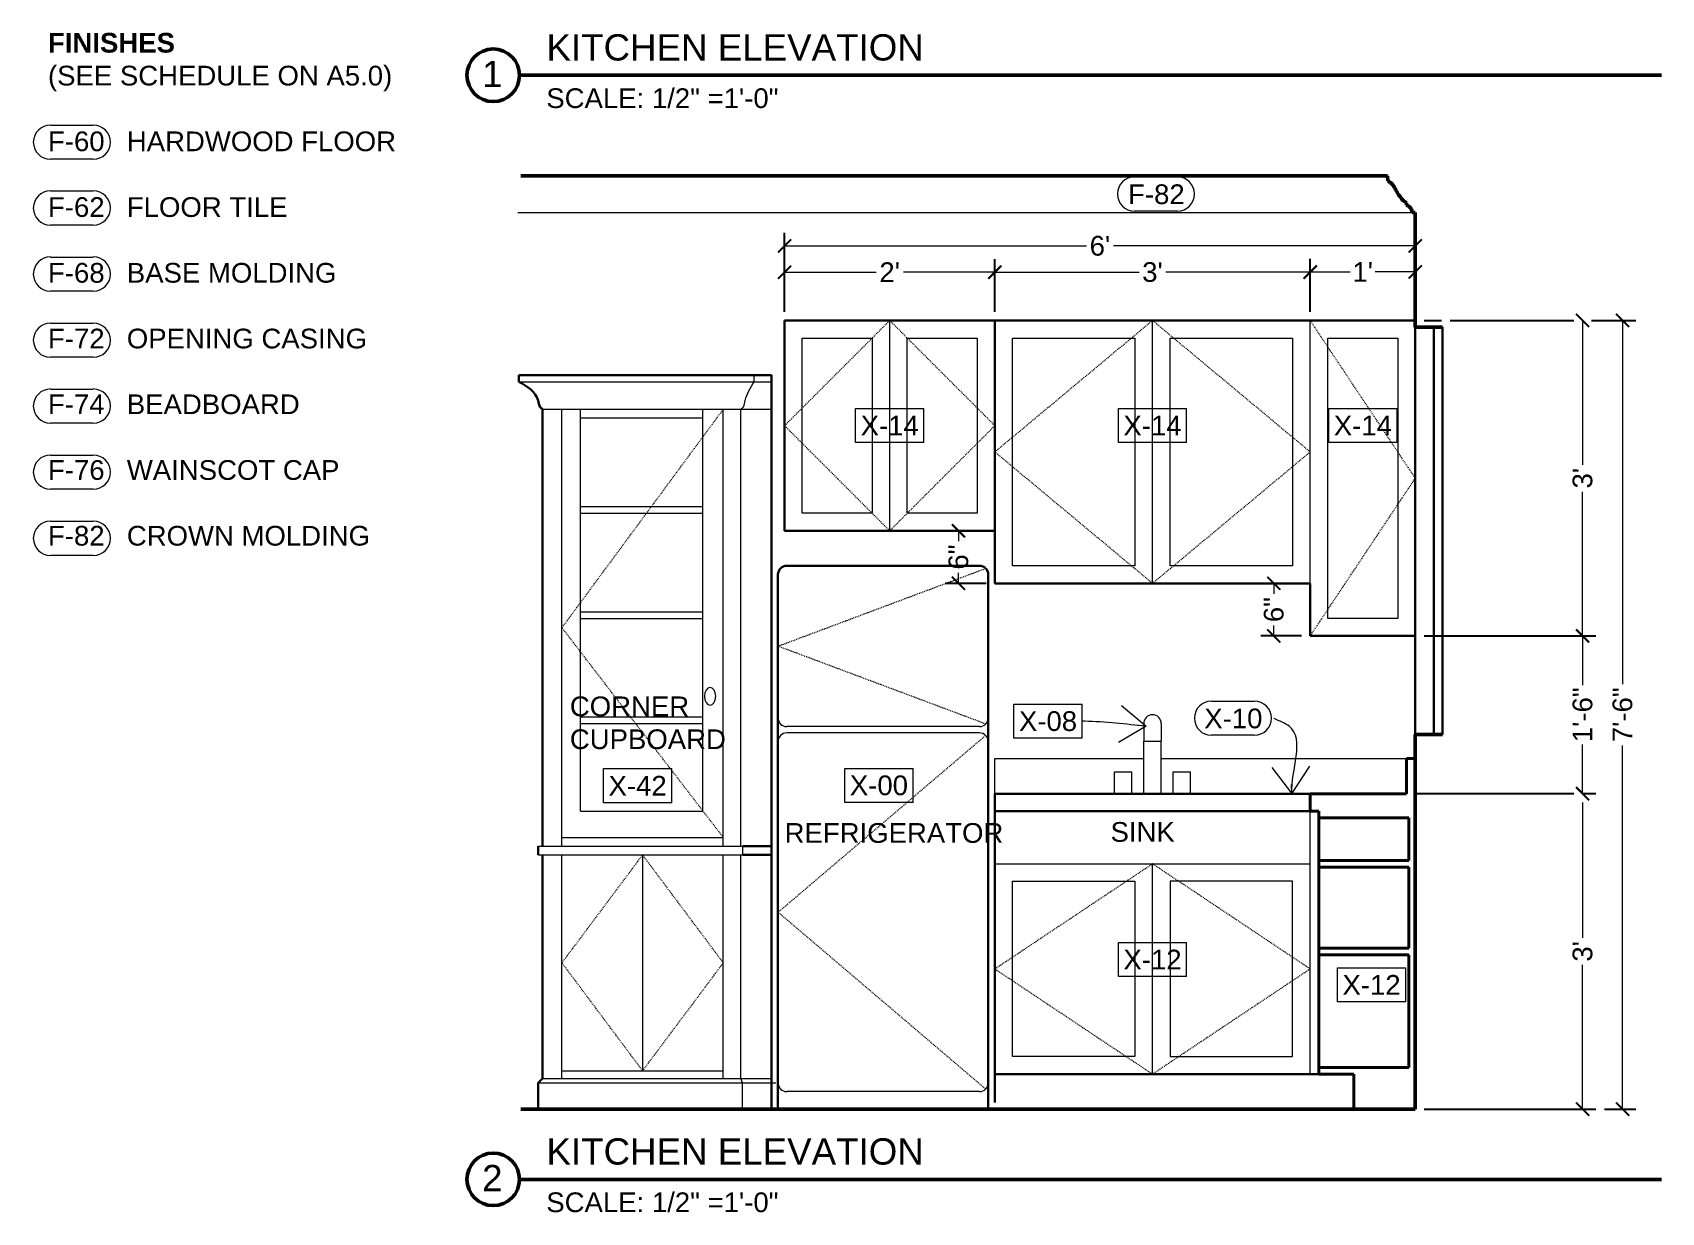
# Model space of a CAD drawing. Header units: inches. Extents: x -54 to 15382, y 469 to 41738.
# Drawn here: x 2470.4 to 2656.4, y 3610.7 to 3745.4 of the extents above; entities that cross this region are included whole.
import ezdxf

# ---------------------------------------------------------------- set-up
doc = ezdxf.new("R2010")
doc.units = ezdxf.units.IN
doc.header["$MEASUREMENT"] = 0
doc.linetypes.add('DASHED2', pattern=[0.375, 0.25, -0.125])
doc.layers.get('0').update_dxf_attribs({"lineweight": 9})
for name, color, linetype, lineweight in [('1', 7, 'Continuous', 9), ('2', 7, 'Continuous', 18), ('3', 7, 'Continuous', 30), ('4', 7, 'Continuous', 40), ('5', 7, 'Continuous', 50), ('A-DIMSx', 7, 'Continuous', 9), ('A-SYMB', 7, 'Continuous', 18), ('A-TEXTx', 7, 'Continuous', 18), ('TB-11x17', 7, 'Continuous', 50)]:
    doc.layers.add(name, color=color, linetype=linetype, lineweight=lineweight)
doc.styles.get("Standard").update_dxf_attribs({"font": 'arial.ttf'})
doc.dimstyles.get("Standard").update_dxf_attribs({"dimtxt": 3, "dimasz": 2, "dimexe": 0.03125, "dimexo": 0.0625, "dimgap": 0.03125, "dimtad": 0, "dimtoh": 1, "dimdec": 4, "dimlfac": 0.99985, "dimzin": 0, "dimdsep": 46, "dimlunit": 4, "dimtxsty": 'Standard', "dimblk": 'ARCHTICK', "dimblk1": 'ARCHTICK', "dimblk2": 'ARCHTICK', "dimcen": 0.09, "dimclrt": 256, "dimadec": 0, "dimazin": 0, "dimtfac": 1, "dimtdec": 4, "dimtofl": 0, "dimtmove": 0, "dimatfit": 3, "dimfxl": 1, "dimtolj": 1, "dimtzin": 0, "dimarcsym": 0})

# ---------------------------------------------------------------- blocks, each defined once
blk = doc.blocks.new('REF elev 24 wide')
at = {"layer": '2'}
for p, q in [((1843.17, 164.78), (1821.17, 164.78)), ((1843.17, 164.06), (1821.17, 164.06)), ((1843.17, 123.12), (1821.17, 123.12))]:
    blk.add_line(p, q, dxfattribs=at)
for centre, start, end in [((1821.17, 165.78), 180, 270), ((1843.17, 165.78), 270, 0), ((1821.17, 163.06), 90, 180), ((1843.17, 163.06), 0, 90), ((1821.17, 124.12), 180, 270), ((1843.17, 124.12), 270, 0)]:
    blk.add_arc(centre, 1, start, end, dxfattribs=at)
at = {"layer": '3'}
for p, q in [((1843.17, 183.13), (1821.17, 183.13)), ((1820.17, 165.78), (1820.17, 182.13)), ((1844.17, 165.78), (1844.17, 182.13)), ((1820.17, 165.78), (1820.17, 163.06)), ((1844.17, 165.78), (1844.17, 163.06)), ((1820.17, 124.12), (1820.17, 163.06)), ((1844.17, 124.12), (1844.17, 163.06)), ((1820.17, 124.12), (1820.17, 121.12)), ((1844.17, 124.12), (1844.17, 121.12))]:
    blk.add_line(p, q, dxfattribs=at)
for centre, start, end in [((1821.17, 182.13), 90, 180), ((1843.17, 182.13), 0, 90)]:
    blk.add_arc(centre, 1, start, end, dxfattribs=at)
blk = doc.blocks.new('_ArchTick')
at = {"color": 0, "linetype": 'ByBlock', "lineweight": 0, "const_width": 0.15}
blk.add_lwpolyline([(-0.5, -0.5), (0.5, 0.5)], dxfattribs=at)
blk = doc.blocks.new('*D327')
at = {"layer": 'A-DIMSx', "color": 0, "lineweight": -2, "ltscale": 0.1}
for p, q in [((2579.26, 3688.52), (2574.61, 3688.52)), ((2579.26, 3682.52), (2574.61, 3682.52))]:
    blk.add_line(p, q, dxfattribs=at)
at = {"layer": 'A-DIMSx', "color": 0, "lineweight": 5, "ltscale": 0.1}
for p, q in [((2576.11, 3688.52), (2576.11, 3687.32)), ((2576.11, 3682.52), (2576.11, 3683.72))]:
    blk.add_line(p, q, dxfattribs=at)
at = {"layer": 'A-DIMSx', "color": 0, "lineweight": 5, "xscale": 1.5, "yscale": 1.5, "zscale": 1.5}
for p, rotation in [((2576.11, 3688.52), 90), ((2576.11, 3682.52), 270)]:
    blk.add_blockref('_ArchTick', p, dxfattribs=dict(at, rotation=rotation))
at = {"layer": 'A-DIMSx', "ltscale": 0.25, "insert": (2576.11, 3685.52), "char_height": 2.25, "attachment_point": 5, "rotation": 90}
blk.add_mtext('\\A1;6"', dxfattribs=at)
blk = doc.blocks.new('*D328')
at = {"layer": 'A-DIMSx', "color": 0, "lineweight": -2, "ltscale": 0.1}
for p, q in [((2556.26, 3713.52), (2556.26, 3719.53)), ((2580.26, 3713.52), (2580.26, 3719.53))]:
    blk.add_line(p, q, dxfattribs=at)
at = {"layer": 'A-DIMSx', "color": 0, "lineweight": 5, "ltscale": 0.1}
for p, q in [((2556.26, 3718.03), (2566.71, 3718.03)), ((2580.26, 3718.03), (2569.82, 3718.03))]:
    blk.add_line(p, q, dxfattribs=at)
at = {"layer": 'A-DIMSx', "color": 0, "lineweight": 5, "xscale": 1.5, "yscale": 1.5, "zscale": 1.5, "rotation": 180}
blk.add_blockref('_ArchTick', (2556.26, 3718.03), dxfattribs=at)
at = {"layer": 'A-DIMSx', "color": 0, "lineweight": 5, "xscale": 1.5, "yscale": 1.5, "zscale": 1.5}
blk.add_blockref('_ArchTick', (2580.26, 3718.03), dxfattribs=at)
at = {"layer": 'A-DIMSx', "ltscale": 0.25, "insert": (2568.26, 3718.03), "char_height": 2.25, "attachment_point": 5}
blk.add_mtext("\\A1;2'", dxfattribs=at)
blk = doc.blocks.new('*D329')
at = {"layer": 'A-DIMSx', "color": 0, "lineweight": -2, "ltscale": 0.1}
for p, q in [((2580.26, 3713.58), (2580.26, 3719.53)), ((2616.26, 3713.52), (2616.26, 3719.53))]:
    blk.add_line(p, q, dxfattribs=at)
at = {"layer": 'A-DIMSx', "color": 0, "lineweight": 5, "ltscale": 0.1}
for p, q in [((2580.26, 3718.03), (2596.73, 3718.03)), ((2616.26, 3718.03), (2599.8, 3718.03))]:
    blk.add_line(p, q, dxfattribs=at)
at = {"layer": 'A-DIMSx', "color": 0, "lineweight": 5, "xscale": 1.5, "yscale": 1.5, "zscale": 1.5, "rotation": 180}
blk.add_blockref('_ArchTick', (2580.26, 3718.03), dxfattribs=at)
at = {"layer": 'A-DIMSx', "color": 0, "lineweight": 5, "xscale": 1.5, "yscale": 1.5, "zscale": 1.5}
blk.add_blockref('_ArchTick', (2616.26, 3718.03), dxfattribs=at)
at = {"layer": 'A-DIMSx', "ltscale": 0.25, "insert": (2598.26, 3718.03), "char_height": 2.25, "attachment_point": 5}
blk.add_mtext("\\A1;3'", dxfattribs=at)
blk = doc.blocks.new('*D330')
at = {"layer": 'A-DIMSx', "color": 0, "lineweight": -2, "ltscale": 0.1}
for p, q in [((2616.26, 3713.58), (2616.26, 3719.56)), ((2628.26, 3713.52), (2628.26, 3719.56))]:
    blk.add_line(p, q, dxfattribs=at)
at = {"layer": 'A-DIMSx', "color": 0, "lineweight": 5, "ltscale": 0.1}
for p, q in [((2616.26, 3718.06), (2620.83, 3718.06)), ((2628.26, 3718.06), (2623.69, 3718.06))]:
    blk.add_line(p, q, dxfattribs=at)
at = {"layer": 'A-DIMSx', "color": 0, "lineweight": 5, "xscale": 1.5, "yscale": 1.5, "zscale": 1.5, "rotation": 180}
blk.add_blockref('_ArchTick', (2616.26, 3718.06), dxfattribs=at)
at = {"layer": 'A-DIMSx', "color": 0, "lineweight": 5, "xscale": 1.5, "yscale": 1.5, "zscale": 1.5}
blk.add_blockref('_ArchTick', (2628.26, 3718.06), dxfattribs=at)
at = {"layer": 'A-DIMSx', "ltscale": 0.25, "insert": (2622.26, 3718.06), "char_height": 2.25, "attachment_point": 5}
blk.add_mtext("\\A1;1'", dxfattribs=at)
blk = doc.blocks.new('*D331')
at = {"layer": 'A-DIMSx', "color": 0, "lineweight": -2, "ltscale": 0.1}
for p, q in [((2628.26, 3658.52), (2646.36, 3658.52)), ((2648.36, 3658.52), (2648.86, 3658.52)), ((2629.26, 3622.52), (2648.86, 3622.52))]:
    blk.add_line(p, q, dxfattribs=at)
at = {"layer": 'A-DIMSx', "color": 0, "lineweight": 5, "ltscale": 0.1}
for p, q in [((2647.36, 3657.52), (2647.36, 3642.05)), ((2647.36, 3622.52), (2647.36, 3638.98))]:
    blk.add_line(p, q, dxfattribs=at)
at = {"layer": 'A-DIMSx', "color": 0, "lineweight": 5, "xscale": 1.5, "yscale": 1.5, "zscale": 1.5}
for p, rotation in [((2647.36, 3658.52), 90), ((2647.36, 3622.52), 270)]:
    blk.add_blockref('_ArchTick', p, dxfattribs=dict(at, rotation=rotation))
at = {"layer": 'A-DIMSx', "ltscale": 0.25, "insert": (2647.36, 3640.52), "char_height": 2.25, "attachment_point": 5, "rotation": 90}
blk.add_mtext("\\A1;3'", dxfattribs=at)
blk = doc.blocks.new('*D332')
at = {"layer": 'A-DIMSx', "color": 0, "lineweight": -2, "ltscale": 0.1}
for p, q in [((2629.26, 3676.52), (2648.86, 3676.52)), ((2647.36, 3658.52), (2648.86, 3658.52))]:
    blk.add_line(p, q, dxfattribs=at)
at = {"layer": 'A-DIMSx', "color": 0, "lineweight": 5, "ltscale": 0.1}
for p, q in [((2647.36, 3676.52), (2647.36, 3670.91)), ((2647.36, 3658.52), (2647.36, 3664.12))]:
    blk.add_line(p, q, dxfattribs=at)
at = {"layer": 'A-DIMSx', "color": 0, "lineweight": 5, "xscale": 1.5, "yscale": 1.5, "zscale": 1.5}
for p, rotation in [((2647.36, 3676.52), 90), ((2647.36, 3658.52), 270)]:
    blk.add_blockref('_ArchTick', p, dxfattribs=dict(at, rotation=rotation))
at = {"layer": 'A-DIMSx', "ltscale": 0.25, "insert": (2647.36, 3667.52), "char_height": 2.25, "attachment_point": 5, "rotation": 90}
blk.add_mtext('\\A1;1\'-6"', dxfattribs=at)
blk = doc.blocks.new('*D333')
at = {"layer": 'A-DIMSx', "color": 0, "lineweight": -2, "ltscale": 0.1}
blk.add_line((2629.26, 3712.52), (2631.26, 3712.52), dxfattribs=at)
at = {"layer": 'A-DIMSx', "color": 0, "lineweight": 5, "ltscale": 0.1}
for p, q in [((2647.36, 3712.52), (2647.36, 3696.05)), ((2647.36, 3676.52), (2647.36, 3692.98))]:
    blk.add_line(p, q, dxfattribs=at)
at = {"layer": 'A-DIMSx', "color": 0, "lineweight": 5, "xscale": 1.5, "yscale": 1.5, "zscale": 1.5}
for p, rotation in [((2647.36, 3712.52), 90), ((2647.36, 3676.52), 270)]:
    blk.add_blockref('_ArchTick', p, dxfattribs=dict(at, rotation=rotation))
at = {"layer": 'A-DIMSx', "ltscale": 0.25, "insert": (2647.36, 3694.52), "char_height": 2.25, "attachment_point": 5, "rotation": 90}
blk.add_mtext("\\A1;3'", dxfattribs=at)
blk = doc.blocks.new('*D334')
at = {"layer": 'A-DIMSx', "color": 0, "lineweight": -2, "ltscale": 0.1}
for p, q in [((2632.26, 3712.52), (2646.36, 3712.52)), ((2648.36, 3712.52), (2653.42, 3712.52)), ((2649.86, 3622.52), (2653.42, 3622.52))]:
    blk.add_line(p, q, dxfattribs=at)
at = {"layer": 'A-DIMSx', "color": 0, "lineweight": 5, "ltscale": 0.1}
for p, q in [((2651.92, 3712.52), (2651.92, 3671)), ((2651.92, 3622.52), (2651.92, 3664.03))]:
    blk.add_line(p, q, dxfattribs=at)
at = {"layer": 'A-DIMSx', "color": 0, "lineweight": 5, "xscale": 1.5, "yscale": 1.5, "zscale": 1.5}
for p, rotation in [((2651.92, 3712.52), 90), ((2651.92, 3622.52), 270)]:
    blk.add_blockref('_ArchTick', p, dxfattribs=dict(at, rotation=rotation))
at = {"layer": 'A-DIMSx', "ltscale": 0.25, "insert": (2651.92, 3667.52), "char_height": 2.25, "attachment_point": 5, "rotation": 90}
blk.add_mtext('\\A1;7\'-6"', dxfattribs=at)
blk = doc.blocks.new('*D335')
at = {"layer": 'A-DIMSx', "color": 0, "lineweight": -2, "ltscale": 0.1}
for p, q in [((2556.26, 3713.52), (2556.26, 3722.53)), ((2628.26, 3713.52), (2628.26, 3722.53))]:
    blk.add_line(p, q, dxfattribs=at)
at = {"layer": 'A-DIMSx', "color": 0, "lineweight": 5, "ltscale": 0.1}
for p, q in [((2556.26, 3721.03), (2590.73, 3721.03)), ((2628.26, 3721.03), (2593.8, 3721.03))]:
    blk.add_line(p, q, dxfattribs=at)
at = {"layer": 'A-DIMSx', "color": 0, "lineweight": 5, "xscale": 1.5, "yscale": 1.5, "zscale": 1.5, "rotation": 180}
blk.add_blockref('_ArchTick', (2556.26, 3721.03), dxfattribs=at)
at = {"layer": 'A-DIMSx', "color": 0, "lineweight": 5, "xscale": 1.5, "yscale": 1.5, "zscale": 1.5}
blk.add_blockref('_ArchTick', (2628.26, 3721.03), dxfattribs=at)
at = {"layer": 'A-DIMSx', "ltscale": 0.25, "insert": (2592.26, 3721.03), "char_height": 2.25, "attachment_point": 5}
blk.add_mtext("\\A1;6'", dxfattribs=at)
blk = doc.blocks.new('Corner Cupboard')
at = {"layer": '1'}
for p, q in [((3161.43, 3708.31), (3188.27, 3708.31)), ((3164.13, 3705.18), (3186.76, 3705.18)), ((3166.34, 3655.31), (3166.34, 3705.18)), ((3168.46, 3659.31), (3168.46, 3705.18)), ((3168.46, 3704.18), (3182.43, 3704.18)), ((3182.43, 3659.31), (3182.43, 3705.18)), ((3184.76, 3655.31), (3184.76, 3705.18)), ((3168.46, 3694.06), (3182.43, 3694.06)), ((3168.46, 3693.31), (3182.43, 3693.31)), ((3168.46, 3682.06), (3182.43, 3682.06)), ((3168.46, 3681.31), (3182.43, 3681.31)), ((3168.46, 3670.06), (3182.43, 3670.06)), ((3168.46, 3669.31), (3182.43, 3669.31)), ((3168.46, 3659.31), (3182.43, 3659.31)), ((3166.34, 3656.31), (3184.76, 3656.31)), ((3166.34, 3628.8), (3166.34, 3654.31)), ((3184.76, 3628.8), (3184.76, 3654.31)), ((3163.63, 3628.3), (3190.76, 3628.3)), ((3166.34, 3629.68), (3184.76, 3629.68))]:
    blk.add_line(p, q, dxfattribs=at)
at = {"layer": '1', "ltscale": 0.25}
blk.add_line((3186.76, 3705.18), (3190.26, 3705.18), dxfattribs=at)
at = {"layer": '1', "ltscale": 0.1}
blk.add_line((3175.55, 3654.31), (3175.55, 3629.68), dxfattribs=at)
at = {"layer": '1', "linetype": 'DASHED2', "ltscale": 0.25, "flags": 128}
for points in [[(3184.76, 3656.31), (3166.34, 3680.24), (3184.76, 3705.18)], [(3175.55, 3629.68), (3166.34, 3642), (3175.55, 3654.31)], [(3175.55, 3629.68), (3184.76, 3642), (3175.55, 3654.31)]]:
    blk.add_lwpolyline(points, dxfattribs=at)
at = {"layer": '1', "extrusion": (0, 0, -1)}
blk.add_ellipse((3183.25, 3672.42), major_axis=(0, -1), ratio=0.647696, dxfattribs=at)
at = {"layer": '2'}
for p, q in [((3188.27, 3708.31), (3188.27, 3709.06)), ((3186.76, 3655.31), (3186.76, 3705.18)), ((3163.63, 3655.31), (3187.01, 3655.31)), ((3163.63, 3654.31), (3187.01, 3654.31)), ((3186.76, 3628.8), (3186.76, 3654.31)), ((3187.01, 3654.31), (3187.01, 3655.31)), ((3164.13, 3628.8), (3190.26, 3628.8)), ((3186.95, 3628.3), (3186.76, 3628.8)), ((3186.95, 3625.3), (3186.95, 3628.3))]:
    blk.add_line(p, q, dxfattribs=at)
at = {"layer": '2', "ltscale": 0.25}
blk.add_line((3188.27, 3708.31), (3190.26, 3708.31), dxfattribs=at)
at = {"layer": '2'}
blk.add_open_spline([(3186.76, 3705.18), (3186.87, 3705.27), (3187.17, 3705.52), (3187.32, 3706.76), (3187.86, 3707.64), (3188.27, 3708.31)], degree=3, knots=[0, 0, 0, 0, 0.413106, 1.165478, 3.513689, 3.513689, 3.513689, 3.513689], dxfattribs=at)
at = {"layer": '3'}
for p, q in [((3161.43, 3708.31), (3161.43, 3709.06)), ((3161.43, 3709.06), (3190.26, 3709.06)), ((3190.26, 3654.31), (3190.26, 3709.06)), ((3164.13, 3655.31), (3164.13, 3705.18)), ((3163.63, 3654.31), (3163.63, 3655.31)), ((3164.13, 3628.8), (3164.13, 3654.31)), ((3190.26, 3625.3), (3190.26, 3654.31)), ((3163.63, 3628.3), (3164.13, 3628.8)), ((3163.63, 3625.3), (3163.63, 3628.3)), ((3163.63, 3625.3), (3190.26, 3625.3))]:
    blk.add_line(p, q, dxfattribs=at)
at = {"layer": '3', "ltscale": 0.25}
for p, q in [((3187.01, 3655.31), (3190.26, 3655.31)), ((3190.26, 3654.31), (3187.01, 3654.31))]:
    blk.add_line(p, q, dxfattribs=at)
at = {"layer": '3'}
blk.add_open_spline([(3164.13, 3705.18), (3164.02, 3705.27), (3163.72, 3705.52), (3163.58, 3707.04), (3162.39, 3707.75), (3161.43, 3708.31)], degree=3, knots=[0, 0, 0, 0, 0.413106, 1.165478, 4.216048, 4.216048, 4.216048, 4.216048], dxfattribs=at)
blk = doc.blocks.new('CALLOUT - EQUIPMENT')
at = {"layer": 'A-SYMB', "lineweight": 20, "ltscale": 0.1}
for p, q in [((6507.92, 5642.87), (6523.51, 5642.87)), ((6507.92, 5635.08), (6507.92, 5642.87)), ((6523.51, 5635.08), (6523.51, 5642.87)), ((6523.51, 5635.08), (6507.92, 5635.08))]:
    blk.add_line(p, q, dxfattribs=at)
blk = doc.blocks.new('CALLOUT - FINISHES')
at = {"layer": 'A-SYMB', "lineweight": 20, "ltscale": 0.1}
for p, q in [((6510.71, 5650.46), (6520.5, 5650.46)), ((6520.5, 5642.67), (6510.71, 5642.67))]:
    blk.add_line(p, q, dxfattribs=at)
for centre, start, end in [((6510.71, 5646.57), 90, 270), ((6520.5, 5646.57), 270, 90)]:
    blk.add_arc(centre, 3.9, start, end, dxfattribs=at)
blk = doc.blocks.new('*D406')
at = {"layer": 'A-DIMSx', "color": 0, "lineweight": -2, "ltscale": 0.1}
for p, q in [((2615.26, 3682.52), (2610.61, 3682.52)), ((2615.26, 3676.52), (2610.61, 3676.52))]:
    blk.add_line(p, q, dxfattribs=at)
at = {"layer": 'A-DIMSx', "color": 0, "lineweight": 5, "ltscale": 0.1}
for p, q in [((2612.11, 3682.52), (2612.11, 3681.32)), ((2612.11, 3676.52), (2612.11, 3677.72))]:
    blk.add_line(p, q, dxfattribs=at)
at = {"layer": 'A-DIMSx', "color": 0, "lineweight": 5, "xscale": 1.5, "yscale": 1.5, "zscale": 1.5}
for p, rotation in [((2612.11, 3682.52), 90), ((2612.11, 3676.52), 270)]:
    blk.add_blockref('_ArchTick', p, dxfattribs=dict(at, rotation=rotation))
at = {"layer": 'A-DIMSx', "ltscale": 0.25, "insert": (2612.11, 3679.52), "char_height": 2.25, "attachment_point": 5, "rotation": 90}
blk.add_mtext('\\A1;6"', dxfattribs=at)

msp = doc.modelspace()

# ---------------------------------------------------------------- linework, layer by layer
at = {"layer": '1', "ltscale": 0.25}
for p, q in [((2525.7940337, 3724.8447476), (2627.8903896, 3724.8447476)), ((2597.2619085, 3666.5158138), (2597.2619085, 3664.5158138)), ((2599.2619085, 3666.5158138), (2599.2619085, 3664.5158138)), ((2597.2619085, 3658.5158138), (2597.2619085, 3664.5158138)), ((2597.2619085, 3664.5158138), (2599.2619085, 3664.5158138)), ((2599.2619085, 3658.5158138), (2599.2619085, 3664.5158138)), ((2580.2619096, 3662.5158138), (2597.2619085, 3662.5158138)), ((2580.2619096, 3658.5158138), (2580.2619096, 3662.5158138)), ((2599.2619085, 3662.5158138), (2627.2619074, 3662.5158138)), ((2593.9130619, 3658.5158138), (2593.9130619, 3661.0158138)), ((2593.9130619, 3661.0158138), (2595.9130619, 3661.0158138)), ((2595.9130619, 3658.5158138), (2595.9130619, 3661.0158138)), ((2600.6107551, 3658.5158138), (2600.6107551, 3661.0158138)), ((2600.6107551, 3661.0158138), (2602.6107551, 3661.0158138)), ((2602.6107551, 3658.5158138), (2602.6107551, 3661.0158138)), ((2616.2619074, 3626.5158138), (2616.2619074, 3656.5158138)), ((2598.2619074, 3626.5158138), (2598.2619085, 3650.5158138))]:
    msp.add_line(p, q, dxfattribs=at)
at = {"layer": '1', "linetype": 'DASHED2', "ltscale": 0.25}
for p, q in [((2556.2619074, 3700.5158138), (2568.2619074, 3712.5158138)), ((2580.2619074, 3700.5158138), (2568.2619074, 3712.5158138)), ((2580.2619074, 3697.5158138), (2598.2619074, 3712.5158138)), ((2616.2619074, 3697.5158138), (2598.2619074, 3712.5158138)), ((2628.2619074, 3694.5158138), (2616.2619074, 3712.5158138)), ((2568.2619074, 3688.5158138), (2556.2619074, 3700.5158138)), ((2568.2619074, 3688.5158138), (2580.2619074, 3700.5158138)), ((2598.2619074, 3682.5158138), (2580.2619074, 3697.5158138)), ((2598.2619074, 3682.5158138), (2616.2619074, 3697.5158138)), ((2616.2619074, 3676.5158138), (2628.2619074, 3694.5158138)), ((2555.5119096, 3675.3480069), (2579.2190164, 3684.2262875)), ((2579.2190164, 3666.4697264), (2555.5119096, 3675.3480069)), ((2555.5119096, 3644.9855598), (2579.2190164, 3665.1624125)), ((2580.2619085, 3638.5158138), (2598.2619085, 3650.5158138)), ((2616.2619085, 3638.5158138), (2598.2619085, 3650.5158138)), ((2555.5119096, 3644.9855598), (2579.2190164, 3624.808707)), ((2580.2619085, 3638.5158138), (2598.2619085, 3626.5158138)), ((2616.2619085, 3638.5158138), (2598.2619085, 3626.5158138))]:
    msp.add_line(p, q, dxfattribs=at)
at = {"layer": '1'}
msp.add_line((2580.2619096, 3650.5158138), (2616.2619074, 3650.5158138), dxfattribs=at)
at = {"layer": '1', "ltscale": 0.25}
for points in [[(2558.2619074, 3710.5158138), (2566.2619074, 3710.5158138), (2566.2619074, 3690.5158138), (2558.2619074, 3690.5158138)], [(2570.2619074, 3710.5158138), (2578.2619074, 3710.5158138), (2578.2619074, 3690.5158138), (2570.2619074, 3690.5158138)], [(2582.2619074, 3710.5158138), (2596.2619074, 3710.5158138), (2596.2619074, 3684.5158138), (2582.2619074, 3684.5158138)], [(2600.2619074, 3710.5158138), (2614.2619074, 3710.5158138), (2614.2619074, 3684.5158138), (2600.2619074, 3684.5158138)], [(2618.2619074, 3710.5158138), (2626.2619074, 3710.5158138), (2626.2619074, 3678.5158138), (2618.2619074, 3678.5158138)], [(2582.2619096, 3648.5158138), (2596.2619096, 3648.5158138), (2596.2619096, 3628.5158138), (2582.2619096, 3628.5158138)], [(2614.2619074, 3648.5158138), (2600.2619074, 3648.5158138), (2600.2619074, 3628.5158138), (2614.2619074, 3628.5158138)]]:
    msp.add_lwpolyline(points, close=True, dxfattribs=at)
msp.add_arc((2598.2619085, 3666.5158138), 1, 0, 180, dxfattribs=at)
at = {"layer": '2'}
msp.add_line((2568.2619074, 3688.5158138), (2568.2619074, 3712.5158138), dxfattribs=at)
at = {"layer": '2', "ltscale": 0.25}
for p, q in [((2598.2619074, 3682.5158138), (2598.2619074, 3712.5158138)), ((2616.2619074, 3682.5158138), (2616.2619074, 3712.5158138))]:
    msp.add_line(p, q, dxfattribs=at)
at = {"layer": '3'}
for p, q in [((2556.2619074, 3712.5158138), (2628.2619053, 3712.5158138)), ((2556.2619074, 3688.5158138), (2556.2619074, 3712.5158138)), ((2580.2619074, 3682.5158138), (2580.2619074, 3712.5158138)), ((2628.2619074, 3665.2658138), (2628.2619074, 3711.7658138)), ((2630.3868898, 3665.2658138), (2630.3868898, 3711.7658138)), ((2631.3868898, 3665.2658138), (2631.3868898, 3711.7658138)), ((2580.2619074, 3688.5158138), (2556.2619074, 3688.5158138)), ((2616.2619074, 3676.5158138), (2628.2619053, 3676.5158138)), ((2628.2619074, 3664.5158138), (2628.2618898, 3664.5158138)), ((2580.2619096, 3658.5158138), (2616.2619074, 3658.5158138)), ((2580.2619096, 3658.5158138), (2580.2619096, 3623.2658138)), ((2580.2619096, 3656.5158138), (2616.2619074, 3656.5158138))]:
    msp.add_line(p, q, dxfattribs=at)
at = {"layer": '3', "ltscale": 0.25}
for p, q in [((2580.2619074, 3682.5158138), (2616.2619074, 3682.5158138)), ((2616.2619074, 3676.5158138), (2616.2619074, 3682.5158138)), ((2617.2619074, 3626.5158138), (2580.2619096, 3626.5158138))]:
    msp.add_line(p, q, dxfattribs=at)
at = {"layer": '4'}
for p, q in [((2627.2619074, 3658.5158138), (2627.2619074, 3662.5158138)), ((2627.2619074, 3662.5158138), (2628.2619074, 3662.5158138)), ((2616.2619074, 3656.5158138), (2616.2619074, 3658.5158138)), ((2616.2619074, 3658.5158138), (2627.2619074, 3658.5158138)), ((2617.2619074, 3656.5158138), (2616.2619074, 3656.5158138)), ((2617.2619074, 3626.5158138), (2617.2619074, 3656.5158138)), ((2617.2619074, 3655.7658138), (2617.2619074, 3656.5158138)), ((2617.2619074, 3655.7658138), (2617.2619074, 3656.5158138)), ((2617.2619074, 3650.1408138), (2617.2619074, 3650.8908138)), ((2617.2619074, 3650.1408138), (2617.2619074, 3650.8908138)), ((2617.2619074, 3640.1408138), (2617.2619074, 3640.8908138)), ((2617.2619074, 3640.1408138), (2617.2619074, 3640.8908138)), ((2617.2619074, 3626.5158138), (2617.2619074, 3627.2658138)), ((2617.2619074, 3626.5158138), (2621.2619074, 3626.5158138)), ((2621.2619074, 3626.5158138), (2621.2619074, 3622.5158138))]:
    msp.add_line(p, q, dxfattribs=at)
at = {"layer": '4', "ltscale": 0.25}
for p, q in [((2627.5119074, 3655.7658138), (2617.2619074, 3655.7658138)), ((2627.5119074, 3655.7658138), (2627.5119074, 3650.8908138)), ((2627.5119074, 3650.8908138), (2617.2619074, 3650.8908138)), ((2627.5119074, 3650.1408138), (2617.2619074, 3650.1408138)), ((2627.5119074, 3650.1408138), (2627.5119074, 3640.8908138)), ((2627.5119074, 3640.8908138), (2617.2619074, 3640.8908138)), ((2627.5119074, 3640.1408138), (2617.2619074, 3640.1408138)), ((2627.5119074, 3640.1408138), (2627.5119074, 3627.2658138)), ((2617.2619074, 3627.2658138), (2627.5119074, 3627.2658138))]:
    msp.add_line(p, q, dxfattribs=at)
at = {"layer": '5', "ltscale": 0.1}
for p, q in [((2526.0000785, 3740.5008975), (2656.3599707, 3740.5008975)), ((2526.0000785, 3614.5008975), (2656.3599707, 3614.5008975))]:
    msp.add_line(p, q, dxfattribs=at)
at = {"layer": '5'}
for p, q in [((2526.1655515, 3729.0158138), (2625.0736939, 3729.0158138)), ((2628.2619074, 3711.7658138), (2628.2619074, 3724.8447476)), ((2631.3868898, 3711.7658138), (2628.2618898, 3711.7658138)), ((2631.3868898, 3665.2658138), (2628.2618898, 3665.2658138)), ((2628.2619074, 3622.5158138), (2628.2619074, 3665.2658138)), ((2628.2619074, 3622.5158138), (2526.1655515, 3622.5158138))]:
    msp.add_line(p, q, dxfattribs=at)
at = {"layer": '5', "color": 7, "linetype": 'Continuous'}
for p, q in [((2625.1266487, 3728.4600241), (2625.0736939, 3729.0158138)), ((2627.2551331, 3725.6736265), (2627.2551331, 3725.9465664)), ((2628.2619074, 3724.8447476), (2627.8903896, 3724.8447476))]:
    msp.add_line(p, q, dxfattribs=at)
at = {"layer": '5', "ltscale": 0.1}
for centre in [(2523.0000785, 3740.5008975), (2523.0000785, 3614.5008975)]:
    msp.add_circle(centre, 3, dxfattribs=at)
at = {"layer": '5', "color": 7, "linetype": 'Continuous'}
for points, knots in [([(2627.2551331, 3725.9465664), (2627.1264071, 3726.0291666), (2626.994293, 3726.1166617), (2626.8051423, 3726.2753301), (2626.6278624, 3726.4771271), (2626.4762161, 3726.7072004), (2626.3215941, 3726.9507735), (2626.168285, 3727.2088408), (2626.0210842, 3727.4649949), (2625.888633, 3727.7065916), (2625.7620428, 3727.9136194), (2625.6297648, 3728.0834063), (2625.4852322, 3728.2227407), (2625.3266493, 3728.3397285), (2625.2136678, 3728.408457), (2625.1266487, 3728.4600241)], [0.02252924258, 0.02252924258, 0.02252924258, 0.02252924258, 0.0848948356, 0.16525381449, 0.24407818869, 0.32590546439, 0.41317453746, 0.50401511078, 0.5962486035, 0.67928693936, 0.75221584643, 0.81459891015, 0.872600463, 0.93247186799, 0.99170471556, 0.99170471556, 0.99170471556, 0.99170471556]), ([(2627.8903896, 3724.8447476), (2627.8751971, 3724.9645578), (2627.8567588, 3725.0862483), (2627.7881512, 3725.262184), (2627.6839048, 3725.4124383), (2627.558992, 3725.5251793), (2627.4401046, 3725.5994041), (2627.3584341, 3725.6337692), (2627.2551331, 3725.6736265)], [0.04595771603, 0.04595771603, 0.04595771603, 0.04595771603, 0.20058811132, 0.3838219169, 0.55899294445, 0.69798130682, 0.84352384316, 0.94144460866, 0.94144460866, 0.94144460866, 0.94144460866])]:
    msp.add_open_spline(points, degree=3, knots=knots, dxfattribs=at)

# ---------------------------------------------------------------- block references
at = {"layer": '2', "ltscale": 0.25}
for name, p, xscale, yscale, zscale in [('CALLOUT - FINISHES', (-782.9065738, 909.5823682), 0.5000000000000008, 0.5000000000000008, 0.5000000000000008), ('CALLOUT - FINISHES', (-659.1511721, 903.6676317), 0.5, 0.5, 0.5), ('CALLOUT - FINISHES', (-782.9065738, 902.0676177), 0.5000000000000008, 0.5000000000000008, 0.5000000000000008), ('CALLOUT - FINISHES', (-782.9065738, 894.529528), 0.5000000000000008, 0.5000000000000008, 0.5000000000000008), ('CALLOUT - FINISHES', (-782.9065738, 886.9787899), 0.5000000000000008, 0.5000000000000008, 0.5000000000000008), ('CALLOUT - FINISHES', (-782.9065738, 879.4640393), 0.5000000000000008, 0.5000000000000008, 0.5000000000000008), ('CALLOUT - EQUIPMENT', (-689.5924001, 881.0433158), 0.5, 0.5, 0.5), ('CALLOUT - EQUIPMENT', (-659.5956319, 881.0433158), 0.5, 0.5, 0.5), ('CALLOUT - EQUIPMENT', (-635.5773872, 881.0433158), 0.5, 0.5, 0.5), ('CALLOUT - FINISHES', (-782.9065738, 871.9259497), 0.5000000000000008, 0.5000000000000008, 0.5000000000000008), ('CALLOUT - FINISHES', (-782.9065738, 864.3752115), 0.5000000000000008, 0.5000000000000008, 0.5000000000000008), ('CALLOUT - FINISHES', (-650.3658778, 843.8476637), 0.5, 0.5, 0.5), ('CALLOUT - EQUIPMENT', (-671.5240829, 847.2947261), 0.5, 0.5, 0.5), ('CALLOUT - EQUIPMENT', (-718.3730832, 839.9363051), 0.5, 0.5, 0.5), ('CALLOUT - EQUIPMENT', (-690.8269109, 839.96726), 0.5, 0.5, 0.5), ('CALLOUT - EQUIPMENT', (-659.5956319, 820.0987771), 0.5, 0.5, 0.5), ('CALLOUT - EQUIPMENT', (-634.5911992, 817.213286), 0.5, 0.5, 0.5)]:
    msp.add_blockref(name, p, dxfattribs=dict(at, xscale=xscale, yscale=yscale, zscale=zscale))
at = {"layer": '3', "ltscale": 0.25}
msp.add_blockref('Corner Cupboard', (-635.4967095, -2.787564), dxfattribs=at)
at = {"layer": '3'}
msp.add_blockref('REF elev 24 wide', (735.3378255, 3501.3922212), dxfattribs=at)

# ---------------------------------------------------------------- texts
at = {"ltscale": 0.1, "char_height": 3}
for s, insert, width, attachment_point in [('{KITCHEN ELEVATION}', (2529.0750019, 3745.1864742), 156.107329603, 1), ('{1}', (2522.8941561, 3740.6482025), 5.575289045, 5), ('{KITCHEN ELEVATION}', (2529.0750019, 3619.1864742), 156.107329603, 1), ('{2}', (2522.8941561, 3614.6482025), 5.575289045, 5)]:
    msp.add_mtext(s, dxfattribs=dict(at, insert=insert, width=width, attachment_point=attachment_point))
at = {"layer": 'A-SYMB', "ltscale": 0.5, "char_height": 2.25, "width": 1.821971046, "attachment_point": 5}
for s, insert in [('{F-82}', (2598.7063672, 3726.9084224)), ('{X-14}', (2568.2651392, 3700.5294251)), ('{X-14}', (2598.2619074, 3700.5294251)), ('{X-14}', (2622.2801521, 3700.5294251)), ('{X-08}', (2586.3334564, 3666.7808353)), ('{X-10}', (2607.4916615, 3667.0884545)), ('{X-42}', (2539.4844561, 3659.4224144)), ('{X-00}', (2567.0306285, 3659.4533693)), ('{X-12}', (2598.2619074, 3639.5848864)), ('{X-12}', (2623.2663402, 3636.6993953))]:
    msp.add_mtext(s, dxfattribs=dict(at, insert=insert))
at = {"layer": 'A-TEXTx', "ltscale": 0.25, "char_height": 2.25}
for s, insert, width, attachment_point in [('{\\fArial|b1|i0|c0|p34;FINISHES }\\P(SEE SCHEDULE ON A5.0)\\P\\PF-60\tHARDWOOD FLOOR\\P\\PF-62\tFLOOR TILE\\P\\PF-68\tBASE MOLDING\t\\P\\PF-72\tOPENING CASING\\P\\PF-74\tBEADBOARD\\P\\PF-76\tWAINSCOT CAP\\P\\PF-82\tCROWN MOLDING\t\\P\\P{\\fArial|b0|i0|c1|p0;\\W5.15290;  }\t\t', (2472.1725521, 3745.3393697), 43.615151486, 1), ('{CORNER CUPBOARD}', (2531.7470385, 3669.6064783), 23.925091128, 1), ('{\\fArial Unicode MS|b0|i0|c0|p0;REFRIGERATOR}', (2581.233487, 3654.0167243), 2.578179876, 6), ('{\\fArial Unicode MS|b0|i0|c0|p0;SINK}', (2600.8083731, 3654.1347547), 2.578179876, 6)]:
    msp.add_mtext(s, dxfattribs=dict(at, insert=insert, width=width, attachment_point=attachment_point))
at = {"layer": 'TB-11x17', "ltscale": 0.5, "char_height": 2.25, "width": 36.538089978, "attachment_point": 1}
for insert in [(2529.0592751, 3739.0118138), (2529.0592751, 3613.0118138)]:
    msp.add_mtext('{SCALE: 1/2" =1\'-0"}', dxfattribs=dict(at, insert=insert))

# ---------------------------------------------------------------- dimensions: what is measured, and where the dimension line sits
at = {"layer": 'A-DIMSx', "ltscale": 0.1}
for base, p1, p2, picture, middle in [((2628.2619053, 3721.0281449), (2556.2619074, 3712.5158138), (2628.2619053, 3712.5158138), '*D335', (2592.2619064, 3721.0281449)), ((2580.2619074, 3718.0281449), (2556.2619074, 3712.5158138), (2580.2619074, 3712.5158138), '*D328', (2568.2619074, 3718.0281449)), ((2616.2619074, 3718.0281449), (2580.2619074, 3712.5783138), (2616.2619074, 3712.5158138), '*D329', (2598.2619074, 3718.0281449)), ((2628.2619053, 3718.0593949), (2616.2619074, 3712.5783138), (2628.2619053, 3712.5158138), '*D330', (2622.2619064, 3718.0593949))]:
    dim = msp.add_linear_dim(base=base, p1=p1, p2=p2, dimstyle='Standard', override={"dimtxt": 2.25, "dimasz": 1.5, "dimexe": 1.5, "dimexo": 1, "dimgap": 0.5, "dimlfac": -47.9928, "dimlwd": 5}, dxfattribs=at)
    dim.commit()
    dim.dimension.update_dxf_attribs({"geometry": picture, "text_midpoint": middle})
for base, p1, p2, picture, middle in [((2647.3635371, 3712.5158138), (2628.2619053, 3676.5158138), (2628.2619053, 3712.5158138), '*D333', (2647.3635371, 3694.5158138)), ((2576.1055172, 3688.5158138), (2580.2619074, 3682.5158138), (2580.2619074, 3688.5158138), '*D327', (2576.1055172, 3685.5158138)), ((2612.1055172, 3682.5158138), (2616.2619074, 3676.5158138), (2616.2619074, 3682.5158138), '*D406', (2612.1055172, 3679.5158138)), ((2647.3635371, 3676.5158138), (2627.2619074, 3658.5158138), (2628.2619053, 3676.5158138), '*D332', (2647.3635371, 3667.5158138)), ((2647.3635371, 3658.5158138), (2628.2619074, 3622.5158138), (2627.2619074, 3658.5158138), '*D331', (2647.3635371, 3640.5158138))]:
    dim = msp.add_linear_dim(base=base, p1=p1, p2=p2, angle=90, dimstyle='Standard', override={"dimtxt": 2.25, "dimasz": 1.5, "dimexe": 1.5, "dimexo": 1, "dimgap": 0.5, "dimlfac": -47.9928, "dimlwd": 5}, dxfattribs=at)
    dim.commit()
    dim.dimension.update_dxf_attribs({"geometry": picture, "text_midpoint": middle})
dim = msp.add_linear_dim(base=(2651.9204173, 3712.5158138), p1=(2628.2619074, 3622.5158138), p2=(2631.2619053, 3712.5158138), angle=90, dimstyle='Standard', override={"dimtxt": 2.25, "dimasz": 1.5, "dimexe": 1.5, "dimexo": 1, "dimgap": 0.5, "dimlfac": -47.9928, "dimlwd": 5}, dxfattribs=at)
dim.commit()
dim.dimension.update_dxf_attribs({"geometry": '*D334', "text_midpoint": (2651.9204173, 3667.5158138), "dimtype": 160})

# ---------------------------------------------------------------- leaders
at = {"layer": 'A-TEXTx', "path_type": 1, "annotation_type": 0, "has_hookline": 1, "hookline_direction": 0, "text_width": 21.6681446}
for points in [[(2614.1561387, 3658.5820712), (2613.8811413, 3666.21316), (2612.1415377, 3667.0952424)], [(2597.5435745, 3666.233403), (2590.5291305, 3666.7760897), (2590.288853, 3666.7791522)]]:
    msp.add_leader(points, dimstyle='Standard', override={"dimasz": 3, "dimgap": 1, "dimldrblk": 'Open90', "dimlwd": -1}, dxfattribs=at)

doc.saveas('drawing.dxf')
